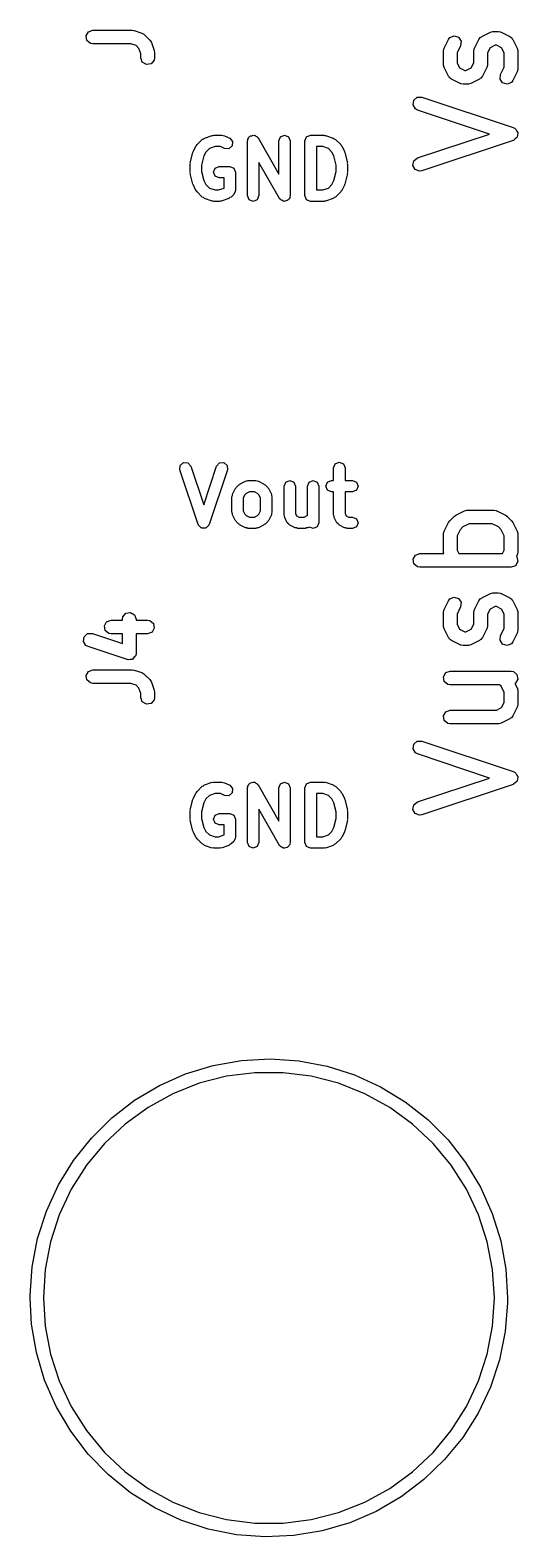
# Model space of a CAD drawing. Extents: x 83.3 to 116.7, y -116.6 to -83.3.
# Drawn here: x 111.39 to 116.73, y -116.61 to -100.12 of the extents above; entities that cross this region are included whole.
import ezdxf

# ---------------------------------------------------------------- set-up
doc = ezdxf.new("R2010")
doc.units = 0
doc.layers.add('BLACK', color=7, linetype='CONTINUOUS')

msp = doc.modelspace()

# ---------------------------------------------------------------- linework, layer by layer
at = {"layer": 'BLACK', "linetype": 'CONTINUOUS'}
for p, q in [((111.998, -100.187), (112.023, -100.143)), ((112.006, -100.237), (111.998, -100.187)), ((112.046, -100.27), (112.006, -100.237)), ((112.023, -100.143), (112.071, -100.125)), ((112.071, -100.125), (112.5, -100.125)), ((112.5, -100.125), (112.522, -100.129)), ((112.522, -100.129), (112.524, -100.129)), ((112.524, -100.129), (112.609, -100.157)), ((112.609, -100.157), (112.632, -100.17)), ((112.632, -100.17), (112.635, -100.174)), ((112.635, -100.174), (112.639, -100.176)), ((112.639, -100.176), (112.696, -100.233)), ((112.696, -100.233), (112.711, -100.254)), ((112.711, -100.254), (112.711, -100.258)), ((112.711, -100.258), (112.714, -100.262)), ((115.919, -100.324), (115.966, -100.228)), ((115.966, -100.228), (115.982, -100.207)), ((115.982, -100.207), (116.029, -100.187)), ((116.029, -100.187), (116.078, -100.202)), ((116.078, -100.202), (116.106, -100.244)), ((116.106, -100.244), (116.1, -100.295)), ((116.252, -100.324), (116.3, -100.228)), ((116.3, -100.228), (116.315, -100.207)), ((116.315, -100.207), (116.325, -100.203)), ((116.325, -100.203), (116.333, -100.195)), ((116.333, -100.195), (116.428, -100.147)), ((116.428, -100.147), (116.453, -100.14)), ((116.453, -100.14), (116.458, -100.141)), ((116.458, -100.141), (116.462, -100.139)), ((116.462, -100.139), (116.51, -100.139)), ((116.51, -100.139), (116.535, -100.144)), ((116.535, -100.144), (116.539, -100.147)), ((116.539, -100.147), (116.543, -100.147)), ((116.543, -100.147), (116.638, -100.195)), ((116.638, -100.195), (116.659, -100.21)), ((116.659, -100.21), (116.664, -100.221)), ((116.664, -100.221), (116.672, -100.228)), ((116.672, -100.228), (116.719, -100.324)), ((112.071, -100.275), (112.046, -100.27)), ((112.488, -100.275), (112.071, -100.275)), ((112.545, -100.294), (112.488, -100.275)), ((112.577, -100.326), (112.545, -100.294)), ((112.596, -100.384), (112.577, -100.326)), ((112.596, -100.429), (112.596, -100.384)), ((112.714, -100.262), (112.743, -100.348)), ((112.743, -100.348), (112.746, -100.37)), ((112.746, -100.37), (112.746, -100.371)), ((112.746, -100.371), (112.746, -100.429)), ((115.911, -100.357), (115.915, -100.331)), ((115.911, -100.5), (115.911, -100.357)), ((115.915, -100.331), (115.918, -100.328)), ((115.918, -100.328), (115.919, -100.324)), ((116.1, -100.295), (116.061, -100.375)), ((116.061, -100.375), (116.061, -100.482)), ((116.244, -100.357), (116.249, -100.331)), ((116.244, -100.482), (116.244, -100.357)), ((116.249, -100.331), (116.251, -100.328)), ((116.251, -100.328), (116.252, -100.324)), ((116.423, -100.318), (116.394, -100.375)), ((116.394, -100.375), (116.394, -100.5)), ((116.48, -100.289), (116.423, -100.318)), ((116.492, -100.289), (116.48, -100.289)), ((116.549, -100.318), (116.492, -100.289)), ((116.577, -100.375), (116.549, -100.318)), ((116.577, -100.53), (116.577, -100.375)), ((116.719, -100.324), (116.727, -100.349)), ((116.727, -100.349), (116.726, -100.353)), ((116.726, -100.353), (116.727, -100.357)), ((116.727, -100.357), (116.727, -100.548)), ((112.614, -100.477), (112.596, -100.429)), ((112.658, -100.502), (112.614, -100.477)), ((112.709, -100.494), (112.658, -100.502)), ((112.742, -100.454), (112.709, -100.494)), ((112.746, -100.429), (112.742, -100.454)), ((115.912, -100.504), (115.911, -100.5)), ((115.911, -100.509), (115.912, -100.504)), ((115.919, -100.534), (115.911, -100.509)), ((115.966, -100.629), (115.919, -100.534)), ((116.061, -100.482), (116.089, -100.539)), ((116.089, -100.539), (116.146, -100.568)), ((116.146, -100.568), (116.158, -100.568)), ((116.158, -100.568), (116.216, -100.539)), ((116.216, -100.539), (116.244, -100.482)), ((116.386, -100.534), (116.339, -100.629)), ((116.387, -100.529), (116.386, -100.534)), ((116.39, -100.526), (116.387, -100.529)), ((116.394, -100.5), (116.39, -100.526)), ((116.538, -100.609), (116.577, -100.53)), ((116.719, -100.581), (116.672, -100.676)), ((116.72, -100.577), (116.719, -100.581)), ((116.723, -100.573), (116.72, -100.577)), ((116.727, -100.548), (116.723, -100.573)), ((115.974, -100.636), (115.966, -100.629)), ((115.979, -100.647), (115.974, -100.636)), ((116, -100.662), (115.979, -100.647)), ((116.095, -100.71), (116, -100.662)), ((116.099, -100.71), (116.095, -100.71)), ((116.103, -100.713), (116.099, -100.71)), ((116.129, -100.718), (116.103, -100.713)), ((116.176, -100.718), (116.129, -100.718)), ((116.18, -100.716), (116.176, -100.718)), ((116.185, -100.717), (116.18, -100.716)), ((116.21, -100.71), (116.185, -100.717)), ((116.305, -100.662), (116.21, -100.71)), ((116.313, -100.654), (116.305, -100.662)), ((116.323, -100.65), (116.313, -100.654)), ((116.339, -100.629), (116.323, -100.65)), ((116.532, -100.66), (116.538, -100.609)), ((116.56, -100.703), (116.532, -100.66)), ((116.609, -100.718), (116.56, -100.703)), ((116.656, -100.697), (116.609, -100.718)), ((116.672, -100.676), (116.656, -100.697)), ((115.579, -100.944), (115.586, -100.893)), ((115.586, -100.893), (115.625, -100.859)), ((115.625, -100.859), (115.676, -100.857)), ((115.676, -100.857), (116.676, -101.191)), ((115.606, -100.987), (115.579, -100.944)), ((115.629, -101), (115.606, -100.987)), ((116.415, -101.262), (115.629, -101)), ((116.676, -101.191), (116.699, -101.203)), ((116.699, -101.203), (116.7, -101.205)), ((116.7, -101.205), (116.702, -101.206)), ((116.702, -101.206), (116.713, -101.227)), ((116.713, -101.227), (116.726, -101.247)), ((116.726, -101.247), (116.726, -101.249)), ((113.173, -101.451), (113.201, -101.394)), ((113.201, -101.394), (113.209, -101.387)), ((113.209, -101.387), (113.213, -101.378)), ((113.213, -101.378), (113.27, -101.321)), ((113.27, -101.321), (113.284, -101.315)), ((113.284, -101.315), (113.295, -101.306)), ((113.295, -101.306), (113.38, -101.277)), ((113.41, -101.399), (113.348, -101.42)), ((113.38, -101.277), (113.39, -101.278)), ((113.39, -101.278), (113.4, -101.274)), ((113.4, -101.274), (113.486, -101.274)), ((113.471, -101.399), (113.41, -101.399)), ((113.515, -101.421), (113.471, -101.399)), ((113.486, -101.274), (113.499, -101.279)), ((113.499, -101.279), (113.514, -101.281)), ((113.514, -101.281), (113.571, -101.309)), ((113.599, -101.393), (113.563, -101.424)), ((113.571, -101.309), (113.602, -101.345)), ((113.602, -101.345), (113.599, -101.393)), ((113.766, -101.336), (113.769, -101.328)), ((113.766, -101.936), (113.766, -101.336)), ((113.768, -101.32), (113.778, -101.307)), ((113.769, -101.328), (113.768, -101.32)), ((113.778, -101.307), (113.784, -101.292)), ((113.784, -101.292), (113.792, -101.289)), ((113.792, -101.289), (113.798, -101.282)), ((113.798, -101.282), (113.814, -101.28)), ((113.814, -101.28), (113.829, -101.274)), ((113.829, -101.274), (113.837, -101.277)), ((113.837, -101.277), (113.845, -101.276)), ((113.845, -101.276), (113.858, -101.286)), ((113.858, -101.286), (113.873, -101.292)), ((113.873, -101.292), (113.876, -101.3)), ((113.876, -101.3), (113.883, -101.305)), ((113.883, -101.305), (114.109, -101.701)), ((114.109, -101.336), (114.127, -101.292)), ((114.109, -101.701), (114.109, -101.336)), ((114.127, -101.292), (114.171, -101.274)), ((114.171, -101.274), (114.216, -101.292)), ((114.216, -101.292), (114.234, -101.336)), ((114.234, -101.336), (114.234, -101.936)), ((114.395, -101.336), (114.413, -101.292)), ((114.395, -101.936), (114.395, -101.336)), ((114.413, -101.292), (114.457, -101.274)), ((114.457, -101.274), (114.6, -101.274)), ((114.52, -101.399), (114.52, -101.874)), ((114.59, -101.399), (114.52, -101.399)), ((114.652, -101.42), (114.59, -101.399)), ((114.6, -101.274), (114.61, -101.278)), ((114.61, -101.278), (114.62, -101.277)), ((114.62, -101.277), (114.705, -101.306)), ((114.705, -101.306), (114.716, -101.315)), ((114.716, -101.315), (114.73, -101.321)), ((114.73, -101.321), (114.787, -101.378)), ((114.787, -101.378), (114.791, -101.387)), ((114.791, -101.387), (114.799, -101.394)), ((114.799, -101.394), (114.827, -101.451)), ((115.629, -101.524), (116.415, -101.262)), ((116.676, -101.333), (115.676, -101.666)), ((116.678, -101.332), (116.676, -101.333)), ((116.68, -101.332), (116.678, -101.332)), ((116.698, -101.316), (116.68, -101.332)), ((116.716, -101.301), (116.698, -101.316)), ((116.717, -101.299), (116.716, -101.301)), ((116.718, -101.298), (116.717, -101.299)), ((116.722, -101.274), (116.718, -101.298)), ((116.727, -101.251), (116.722, -101.274)), ((116.726, -101.249), (116.727, -101.251)), ((113.139, -101.578), (113.168, -101.464)), ((113.141, -101.586), (113.139, -101.578)), ((113.168, -101.464), (113.172, -101.458)), ((113.172, -101.458), (113.173, -101.451)), ((113.288, -101.501), (113.262, -101.601)), ((113.309, -101.459), (113.288, -101.501)), ((113.348, -101.42), (113.309, -101.459)), ((113.563, -101.424), (113.515, -101.421)), ((114.117, -101.967), (113.891, -101.572)), ((113.891, -101.572), (113.891, -101.936)), ((114.691, -101.459), (114.652, -101.42)), ((114.712, -101.501), (114.691, -101.459)), ((114.737, -101.601), (114.712, -101.501)), ((114.827, -101.451), (114.828, -101.458)), ((114.828, -101.458), (114.832, -101.464)), ((114.832, -101.464), (114.861, -101.578)), ((114.861, -101.578), (114.859, -101.586)), ((115.578, -101.606), (115.588, -101.556)), ((115.588, -101.556), (115.629, -101.524)), ((113.137, -101.594), (113.141, -101.586)), ((113.137, -101.679), (113.137, -101.594)), ((113.141, -101.687), (113.137, -101.679)), ((113.139, -101.694), (113.141, -101.687)), ((113.168, -101.809), (113.139, -101.694)), ((113.262, -101.601), (113.262, -101.672)), ((113.262, -101.672), (113.288, -101.772)), ((113.395, -101.679), (113.413, -101.635)), ((113.413, -101.723), (113.395, -101.679)), ((113.413, -101.635), (113.457, -101.617)), ((113.457, -101.742), (113.413, -101.723)), ((113.457, -101.617), (113.571, -101.617)), ((113.509, -101.742), (113.457, -101.742)), ((113.509, -101.853), (113.509, -101.742)), ((113.571, -101.617), (113.616, -101.635)), ((113.616, -101.635), (113.634, -101.679)), ((113.634, -101.679), (113.634, -101.879)), ((114.712, -101.772), (114.737, -101.672)), ((114.737, -101.672), (114.737, -101.601)), ((114.861, -101.694), (114.832, -101.809)), ((114.859, -101.586), (114.862, -101.594)), ((114.862, -101.679), (114.859, -101.687)), ((114.859, -101.687), (114.861, -101.694)), ((114.862, -101.594), (114.862, -101.679)), ((115.603, -101.651), (115.578, -101.606)), ((115.65, -101.67), (115.603, -101.651)), ((115.676, -101.666), (115.65, -101.67)), ((113.172, -101.814), (113.168, -101.809)), ((113.173, -101.822), (113.172, -101.814)), ((113.201, -101.879), (113.173, -101.822)), ((113.209, -101.885), (113.201, -101.879)), ((113.213, -101.895), (113.209, -101.885)), ((113.27, -101.952), (113.213, -101.895)), ((113.288, -101.772), (113.309, -101.814)), ((113.309, -101.814), (113.348, -101.853)), ((113.348, -101.853), (113.41, -101.874)), ((113.41, -101.874), (113.447, -101.874)), ((113.447, -101.874), (113.509, -101.853)), ((113.63, -101.89), (113.616, -101.923)), ((113.634, -101.879), (113.63, -101.89)), ((114.52, -101.874), (114.59, -101.874)), ((114.59, -101.874), (114.652, -101.853)), ((114.652, -101.853), (114.691, -101.814)), ((114.691, -101.814), (114.712, -101.772)), ((114.787, -101.895), (114.73, -101.952)), ((114.791, -101.885), (114.787, -101.895)), ((114.799, -101.879), (114.791, -101.885)), ((114.827, -101.822), (114.799, -101.879)), ((114.828, -101.814), (114.827, -101.822)), ((114.832, -101.809), (114.828, -101.814)), ((113.284, -101.958), (113.27, -101.952)), ((113.295, -101.967), (113.284, -101.958)), ((113.38, -101.996), (113.295, -101.967)), ((113.39, -101.995), (113.38, -101.996)), ((113.4, -101.999), (113.39, -101.995)), ((113.457, -101.999), (113.4, -101.999)), ((113.467, -101.995), (113.457, -101.999)), ((113.477, -101.996), (113.467, -101.995)), ((113.563, -101.967), (113.477, -101.996)), ((113.574, -101.958), (113.563, -101.967)), ((113.587, -101.952), (113.574, -101.958)), ((113.616, -101.923), (113.587, -101.952)), ((113.784, -101.981), (113.766, -101.936)), ((113.829, -101.999), (113.784, -101.981)), ((113.873, -101.981), (113.829, -101.999)), ((113.891, -101.936), (113.873, -101.981)), ((114.124, -101.973), (114.117, -101.967)), ((114.127, -101.981), (114.124, -101.973)), ((114.142, -101.987), (114.127, -101.981)), ((114.155, -101.997), (114.142, -101.987)), ((114.163, -101.996), (114.155, -101.997)), ((114.171, -101.999), (114.163, -101.996)), ((114.186, -101.993), (114.171, -101.999)), ((114.202, -101.991), (114.186, -101.993)), ((114.208, -101.984), (114.202, -101.991)), ((114.216, -101.981), (114.208, -101.984)), ((114.222, -101.966), (114.216, -101.981)), ((114.232, -101.953), (114.222, -101.966)), ((114.234, -101.936), (114.231, -101.944)), ((114.231, -101.944), (114.232, -101.953)), ((114.413, -101.981), (114.395, -101.936)), ((114.457, -101.999), (114.413, -101.981)), ((114.6, -101.999), (114.457, -101.999)), ((114.61, -101.995), (114.6, -101.999)), ((114.62, -101.996), (114.61, -101.995)), ((114.705, -101.967), (114.62, -101.996)), ((114.716, -101.958), (114.705, -101.967)), ((114.73, -101.952), (114.716, -101.958)), ((113.03, -104.888), (113.066, -104.857)), ((113.066, -104.857), (113.114, -104.861)), ((113.114, -104.861), (113.145, -104.897)), ((113.426, -104.897), (113.458, -104.861)), ((113.458, -104.861), (113.505, -104.857)), ((113.505, -104.857), (113.542, -104.888)), ((114.709, -104.916), (114.727, -104.872)), ((114.727, -104.872), (114.771, -104.854)), ((114.771, -104.854), (114.816, -104.872)), ((114.816, -104.872), (114.834, -104.916)), ((113.026, -104.936), (113.03, -104.888)), ((113.226, -105.536), (113.026, -104.936)), ((113.145, -104.897), (113.286, -105.319)), ((113.286, -105.319), (113.426, -104.897)), ((113.545, -104.936), (113.345, -105.536)), ((113.542, -104.888), (113.545, -104.936)), ((114.709, -105.054), (114.709, -104.916)), ((114.834, -104.916), (114.834, -105.054)), ((113.6, -105.217), (113.601, -105.203)), ((113.601, -105.203), (113.63, -105.146)), ((113.63, -105.146), (113.638, -105.139)), ((113.638, -105.139), (113.642, -105.129)), ((113.642, -105.129), (113.67, -105.101)), ((113.67, -105.101), (113.68, -105.097)), ((113.68, -105.097), (113.686, -105.089)), ((113.686, -105.089), (113.743, -105.061)), ((113.751, -105.196), (113.737, -105.211)), ((113.743, -105.061), (113.758, -105.059)), ((113.786, -105.179), (113.751, -105.196)), ((113.758, -105.059), (113.771, -105.054)), ((113.771, -105.054), (113.857, -105.054)), ((113.842, -105.179), (113.786, -105.179)), ((113.877, -105.196), (113.842, -105.179)), ((113.857, -105.054), (113.871, -105.059)), ((113.871, -105.059), (113.885, -105.061)), ((113.891, -105.211), (113.877, -105.196)), ((113.885, -105.061), (113.942, -105.089)), ((113.942, -105.089), (113.949, -105.097)), ((113.949, -105.097), (113.958, -105.101)), ((113.958, -105.101), (113.987, -105.129)), ((113.987, -105.129), (113.991, -105.139)), ((113.991, -105.139), (113.999, -105.146)), ((113.999, -105.146), (114.027, -105.203)), ((114.027, -105.203), (114.028, -105.217)), ((114.166, -105.116), (114.184, -105.072)), ((114.166, -105.431), (114.166, -105.116)), ((114.184, -105.072), (114.229, -105.054)), ((114.229, -105.054), (114.273, -105.072)), ((114.273, -105.072), (114.291, -105.116)), ((114.291, -105.116), (114.291, -105.416)), ((114.423, -105.116), (114.442, -105.072)), ((114.423, -105.433), (114.423, -105.116)), ((114.442, -105.072), (114.486, -105.054)), ((114.486, -105.054), (114.53, -105.072)), ((114.53, -105.072), (114.548, -105.116)), ((114.548, -105.116), (114.548, -105.516)), ((114.623, -105.116), (114.642, -105.072)), ((114.642, -105.161), (114.623, -105.116)), ((114.642, -105.072), (114.686, -105.054)), ((114.686, -105.179), (114.642, -105.161)), ((114.686, -105.054), (114.709, -105.054)), ((114.709, -105.179), (114.686, -105.179)), ((114.709, -105.431), (114.709, -105.179)), ((114.834, -105.054), (114.914, -105.054)), ((114.914, -105.179), (114.834, -105.179)), ((114.834, -105.179), (114.834, -105.416)), ((114.914, -105.054), (114.958, -105.072)), ((114.958, -105.161), (114.914, -105.179)), ((114.958, -105.072), (114.977, -105.116)), ((114.977, -105.116), (114.958, -105.161)), ((113.595, -105.231), (113.6, -105.217)), ((113.595, -105.402), (113.595, -105.231)), ((113.737, -105.211), (113.72, -105.245)), ((113.72, -105.245), (113.72, -105.387)), ((113.909, -105.245), (113.891, -105.211)), ((113.909, -105.387), (113.909, -105.245)), ((114.028, -105.217), (114.034, -105.231)), ((114.034, -105.231), (114.034, -105.402)), ((113.6, -105.416), (113.595, -105.402)), ((113.601, -105.43), (113.6, -105.416)), ((113.63, -105.487), (113.601, -105.43)), ((113.638, -105.494), (113.63, -105.487)), ((113.642, -105.503), (113.638, -105.494)), ((113.67, -105.532), (113.642, -105.503)), ((113.68, -105.536), (113.67, -105.532)), ((113.72, -105.387), (113.737, -105.422)), ((113.737, -105.422), (113.751, -105.436)), ((113.751, -105.436), (113.786, -105.454)), ((113.786, -105.454), (113.842, -105.454)), ((113.842, -105.454), (113.877, -105.436)), ((113.877, -105.436), (113.891, -105.422)), ((113.891, -105.422), (113.909, -105.387)), ((113.958, -105.532), (113.949, -105.536)), ((113.987, -105.503), (113.958, -105.532)), ((113.991, -105.494), (113.987, -105.503)), ((113.999, -105.487), (113.991, -105.494)), ((114.027, -105.43), (113.999, -105.487)), ((114.028, -105.416), (114.027, -105.43)), ((114.034, -105.402), (114.028, -105.416)), ((114.172, -105.444), (114.166, -105.431)), ((114.173, -105.459), (114.172, -105.444)), ((114.201, -105.516), (114.173, -105.459)), ((114.216, -105.529), (114.201, -105.516)), ((114.229, -105.544), (114.216, -105.529)), ((114.291, -105.416), (114.304, -105.441)), ((114.304, -105.441), (114.329, -105.454)), ((114.329, -105.454), (114.385, -105.454)), ((114.385, -105.454), (114.42, -105.436)), ((114.42, -105.436), (114.423, -105.433)), ((114.548, -105.516), (114.53, -105.561)), ((114.714, -105.444), (114.709, -105.431)), ((114.716, -105.459), (114.714, -105.444)), ((114.744, -105.516), (114.716, -105.459)), ((114.759, -105.529), (114.744, -105.516)), ((114.772, -105.544), (114.759, -105.529)), ((114.834, -105.416), (114.847, -105.441)), ((114.847, -105.441), (114.872, -105.454)), ((114.872, -105.454), (114.914, -105.454)), ((114.914, -105.454), (114.958, -105.472)), ((114.958, -105.472), (114.977, -105.516)), ((114.977, -105.516), (114.958, -105.561)), ((115.919, -105.609), (115.966, -105.514)), ((115.966, -105.514), (115.98, -105.496)), ((115.98, -105.495), (116.028, -105.447)), ((115.98, -105.496), (115.98, -105.495)), ((116.028, -105.447), (116.046, -105.434)), ((116.046, -105.434), (116.047, -105.433)), ((116.047, -105.433), (116.143, -105.385)), ((116.194, -105.527), (116.125, -105.562)), ((116.143, -105.385), (116.168, -105.378)), ((116.168, -105.378), (116.172, -105.379)), ((116.172, -105.379), (116.176, -105.377)), ((116.176, -105.377), (116.462, -105.377)), ((116.444, -105.527), (116.194, -105.527)), ((116.513, -105.562), (116.444, -105.527)), ((116.462, -105.377), (116.488, -105.382)), ((116.488, -105.382), (116.491, -105.385)), ((116.491, -105.385), (116.495, -105.385)), ((116.495, -105.385), (116.591, -105.433)), ((116.591, -105.433), (116.609, -105.446)), ((116.609, -105.446), (116.61, -105.447)), ((116.61, -105.447), (116.658, -105.495)), ((116.658, -105.495), (116.671, -105.513)), ((116.671, -105.513), (116.672, -105.514)), ((116.672, -105.514), (116.719, -105.609)), ((113.229, -105.54), (113.226, -105.536)), ((113.23, -105.544), (113.229, -105.54)), ((113.245, -105.557), (113.23, -105.544)), ((113.258, -105.572), (113.245, -105.557)), ((113.262, -105.573), (113.258, -105.572)), ((113.266, -105.576), (113.262, -105.573)), ((113.286, -105.574), (113.266, -105.576)), ((113.305, -105.576), (113.286, -105.574)), ((113.309, -105.573), (113.305, -105.576)), ((113.314, -105.572), (113.309, -105.573)), ((113.327, -105.557), (113.314, -105.572)), ((113.342, -105.544), (113.327, -105.557)), ((113.345, -105.536), (113.342, -105.54)), ((113.342, -105.54), (113.342, -105.544)), ((113.686, -105.544), (113.68, -105.536)), ((113.743, -105.572), (113.686, -105.544)), ((113.758, -105.573), (113.743, -105.572)), ((113.771, -105.579), (113.758, -105.573)), ((113.857, -105.579), (113.771, -105.579)), ((113.871, -105.573), (113.857, -105.579)), ((113.885, -105.572), (113.871, -105.573)), ((113.942, -105.544), (113.885, -105.572)), ((113.949, -105.536), (113.942, -105.544)), ((114.286, -105.572), (114.229, -105.544)), ((114.301, -105.573), (114.286, -105.572)), ((114.314, -105.579), (114.301, -105.573)), ((114.4, -105.579), (114.314, -105.579)), ((114.413, -105.573), (114.4, -105.579)), ((114.428, -105.572), (114.413, -105.573)), ((114.447, -105.563), (114.428, -105.572)), ((114.486, -105.579), (114.447, -105.563)), ((114.53, -105.561), (114.486, -105.579)), ((114.829, -105.572), (114.772, -105.544)), ((114.844, -105.573), (114.829, -105.572)), ((114.857, -105.579), (114.844, -105.573)), ((114.914, -105.579), (114.857, -105.579)), ((114.958, -105.561), (114.914, -105.579)), ((115.911, -105.643), (115.915, -105.617)), ((115.911, -105.833), (115.911, -105.643)), ((115.915, -105.617), (115.918, -105.614)), ((115.918, -105.614), (115.919, -105.609)), ((116.095, -105.592), (116.061, -105.661)), ((116.061, -105.661), (116.061, -105.816)), ((116.125, -105.562), (116.095, -105.592)), ((116.543, -105.592), (116.513, -105.562)), ((116.577, -105.661), (116.543, -105.592)), ((116.577, -105.816), (116.577, -105.661)), ((116.719, -105.609), (116.727, -105.634)), ((116.727, -105.634), (116.726, -105.639)), ((116.726, -105.639), (116.727, -105.643)), ((116.727, -105.643), (116.727, -105.833)), ((115.604, -105.871), (115.652, -105.854)), ((115.652, -105.854), (115.915, -105.854)), ((115.912, -105.838), (115.911, -105.833)), ((115.911, -105.842), (115.912, -105.838)), ((115.915, -105.854), (115.911, -105.842)), ((116.061, -105.816), (116.08, -105.854)), ((116.08, -105.854), (116.558, -105.854)), ((116.558, -105.854), (116.577, -105.816)), ((116.72, -105.862), (116.719, -105.867)), ((116.723, -105.859), (116.72, -105.862)), ((116.727, -105.833), (116.723, -105.859)), ((115.579, -105.916), (115.604, -105.871)), ((115.587, -105.966), (115.579, -105.916)), ((115.627, -105.999), (115.587, -105.966)), ((115.652, -106.004), (115.627, -105.999)), ((116.652, -106.004), (115.652, -106.004)), ((116.701, -105.986), (116.652, -106.004)), ((116.726, -105.942), (116.701, -105.986)), ((116.719, -105.867), (116.71, -105.885)), ((116.71, -105.885), (116.717, -105.891)), ((116.717, -105.891), (116.726, -105.942)), ((115.966, -106.371), (115.982, -106.35)), ((115.982, -106.35), (116.029, -106.33)), ((116.029, -106.33), (116.078, -106.345)), ((116.078, -106.345), (116.106, -106.387)), ((116.3, -106.371), (116.315, -106.35)), ((116.315, -106.35), (116.325, -106.346)), ((116.325, -106.346), (116.333, -106.338)), ((116.333, -106.338), (116.428, -106.29)), ((116.428, -106.29), (116.453, -106.283)), ((116.453, -106.283), (116.458, -106.284)), ((116.458, -106.284), (116.462, -106.282)), ((116.462, -106.282), (116.51, -106.282)), ((116.51, -106.282), (116.535, -106.287)), ((116.535, -106.287), (116.539, -106.29)), ((116.539, -106.29), (116.543, -106.29)), ((116.543, -106.29), (116.638, -106.338)), ((116.638, -106.338), (116.659, -106.353)), ((116.659, -106.353), (116.664, -106.364)), ((112.401, -106.546), (112.434, -106.506)), ((112.434, -106.506), (112.484, -106.498)), ((112.484, -106.498), (112.529, -106.523)), ((112.529, -106.523), (112.546, -106.571)), ((115.911, -106.5), (115.915, -106.474)), ((115.911, -106.643), (115.911, -106.5)), ((115.915, -106.474), (115.918, -106.471)), ((115.918, -106.471), (115.919, -106.466)), ((115.919, -106.466), (115.966, -106.371)), ((116.1, -106.438), (116.061, -106.518)), ((116.061, -106.518), (116.061, -106.625)), ((116.106, -106.387), (116.1, -106.438)), ((116.244, -106.5), (116.249, -106.474)), ((116.244, -106.625), (116.244, -106.5)), ((116.249, -106.474), (116.251, -106.471)), ((116.251, -106.471), (116.252, -106.466)), ((116.252, -106.466), (116.3, -106.371)), ((116.423, -106.461), (116.394, -106.518)), ((116.394, -106.518), (116.394, -106.643)), ((116.48, -106.432), (116.423, -106.461)), ((116.492, -106.432), (116.48, -106.432)), ((116.549, -106.461), (116.492, -106.432)), ((116.577, -106.518), (116.549, -106.461)), ((116.577, -106.673), (116.577, -106.518)), ((116.664, -106.364), (116.672, -106.371)), ((116.672, -106.371), (116.719, -106.466)), ((116.719, -106.466), (116.727, -106.491)), ((116.727, -106.491), (116.726, -106.496)), ((116.726, -106.496), (116.727, -106.5)), ((116.727, -106.5), (116.727, -106.69)), ((112.198, -106.644), (112.223, -106.6)), ((112.206, -106.695), (112.198, -106.644)), ((112.223, -106.6), (112.271, -106.582)), ((112.271, -106.582), (112.396, -106.582)), ((112.396, -106.571), (112.401, -106.546)), ((112.396, -106.582), (112.396, -106.571)), ((112.546, -106.571), (112.546, -106.582)), ((112.546, -106.582), (112.671, -106.582)), ((112.671, -106.582), (112.697, -106.587)), ((112.697, -106.587), (112.736, -106.62)), ((112.745, -106.67), (112.72, -106.715)), ((112.736, -106.62), (112.745, -106.67)), ((115.912, -106.647), (115.911, -106.643)), ((115.911, -106.651), (115.912, -106.647)), ((115.919, -106.676), (115.911, -106.651)), ((115.966, -106.772), (115.919, -106.676)), ((116.061, -106.625), (116.089, -106.682)), ((116.089, -106.682), (116.146, -106.711)), ((116.158, -106.711), (116.216, -106.682)), ((116.216, -106.682), (116.244, -106.625)), ((116.386, -106.676), (116.339, -106.772)), ((116.387, -106.672), (116.386, -106.676)), ((116.39, -106.669), (116.387, -106.672)), ((116.394, -106.643), (116.39, -106.669)), ((116.538, -106.752), (116.577, -106.673)), ((116.727, -106.69), (116.723, -106.716)), ((111.969, -106.815), (111.977, -106.764)), ((111.996, -106.859), (111.969, -106.815)), ((111.977, -106.764), (112.015, -106.73)), ((112.015, -106.73), (112.067, -106.729)), ((112.067, -106.729), (112.396, -106.839)), ((112.246, -106.728), (112.206, -106.695)), ((112.271, -106.732), (112.246, -106.728)), ((112.396, -106.732), (112.271, -106.732)), ((112.396, -106.839), (112.396, -106.732)), ((112.671, -106.732), (112.546, -106.732)), ((112.546, -106.732), (112.546, -106.943)), ((112.72, -106.715), (112.671, -106.732)), ((115.974, -106.779), (115.966, -106.772)), ((115.979, -106.79), (115.974, -106.779)), ((116, -106.805), (115.979, -106.79)), ((116.095, -106.853), (116, -106.805)), ((116.099, -106.853), (116.095, -106.853)), ((116.103, -106.856), (116.099, -106.853)), ((116.146, -106.711), (116.158, -106.711)), ((116.21, -106.853), (116.185, -106.86)), ((116.305, -106.805), (116.21, -106.853)), ((116.313, -106.797), (116.305, -106.805)), ((116.323, -106.793), (116.313, -106.797)), ((116.339, -106.772), (116.323, -106.793)), ((116.532, -106.803), (116.538, -106.752)), ((116.56, -106.846), (116.532, -106.803)), ((116.609, -106.861), (116.56, -106.846)), ((116.656, -106.84), (116.609, -106.861)), ((116.672, -106.819), (116.656, -106.84)), ((116.719, -106.724), (116.672, -106.819)), ((116.72, -106.72), (116.719, -106.724)), ((116.723, -106.716), (116.72, -106.72)), ((112.019, -106.871), (111.996, -106.859)), ((112.448, -107.014), (112.019, -106.871)), ((112.453, -107.014), (112.448, -107.014)), ((112.458, -107.017), (112.453, -107.014)), ((112.479, -107.013), (112.458, -107.017)), ((112.499, -107.013), (112.479, -107.013)), ((112.503, -107.009), (112.499, -107.013)), ((112.509, -107.008), (112.503, -107.009)), ((112.522, -106.992), (112.509, -107.008)), ((112.537, -106.979), (112.522, -106.992)), ((112.538, -106.973), (112.537, -106.979)), ((112.542, -106.969), (112.538, -106.973)), ((112.546, -106.943), (112.542, -106.969)), ((116.129, -106.861), (116.103, -106.856)), ((116.176, -106.861), (116.129, -106.861)), ((116.18, -106.859), (116.176, -106.861)), ((116.185, -106.86), (116.18, -106.859)), ((111.998, -107.187), (112.023, -107.143)), ((112.023, -107.143), (112.071, -107.125)), ((112.071, -107.125), (112.5, -107.125)), ((112.5, -107.125), (112.522, -107.129)), ((112.522, -107.129), (112.524, -107.129)), ((112.524, -107.129), (112.609, -107.157)), ((112.609, -107.157), (112.632, -107.17)), ((112.632, -107.17), (112.635, -107.174)), ((112.635, -107.174), (112.639, -107.176)), ((112.639, -107.176), (112.696, -107.233)), ((115.912, -107.201), (115.938, -107.157)), ((115.938, -107.157), (115.986, -107.139)), ((115.986, -107.139), (116.652, -107.139)), ((116.652, -107.139), (116.678, -107.144)), ((116.678, -107.144), (116.717, -107.177)), ((116.717, -107.177), (116.726, -107.227)), ((112.006, -107.237), (111.998, -107.187)), ((112.046, -107.27), (112.006, -107.237)), ((112.071, -107.275), (112.046, -107.27)), ((112.488, -107.275), (112.071, -107.275)), ((112.545, -107.294), (112.488, -107.275)), ((112.577, -107.326), (112.545, -107.294)), ((112.596, -107.384), (112.577, -107.326)), ((112.696, -107.233), (112.711, -107.254)), ((112.711, -107.254), (112.711, -107.258)), ((112.711, -107.258), (112.714, -107.262)), ((112.714, -107.262), (112.743, -107.348)), ((112.743, -107.348), (112.746, -107.37)), ((115.921, -107.252), (115.912, -107.201)), ((115.96, -107.285), (115.921, -107.252)), ((115.986, -107.289), (115.96, -107.285)), ((116.526, -107.289), (115.986, -107.289)), ((116.543, -107.306), (116.526, -107.289)), ((116.577, -107.375), (116.543, -107.306)), ((116.701, -107.272), (116.695, -107.274)), ((116.695, -107.274), (116.719, -107.324)), ((116.726, -107.227), (116.701, -107.272)), ((116.719, -107.324), (116.727, -107.349)), ((116.727, -107.349), (116.726, -107.353)), ((112.596, -107.429), (112.596, -107.384)), ((112.614, -107.477), (112.596, -107.429)), ((112.658, -107.502), (112.614, -107.477)), ((112.709, -107.494), (112.658, -107.502)), ((112.742, -107.454), (112.709, -107.494)), ((112.746, -107.429), (112.742, -107.454)), ((112.746, -107.37), (112.746, -107.371)), ((112.746, -107.371), (112.746, -107.429)), ((116.549, -107.539), (116.577, -107.482)), ((116.577, -107.482), (116.577, -107.375)), ((116.727, -107.5), (116.723, -107.526)), ((116.726, -107.353), (116.727, -107.357)), ((116.727, -107.357), (116.727, -107.5)), ((115.912, -107.63), (115.938, -107.585)), ((115.921, -107.68), (115.912, -107.63)), ((115.938, -107.585), (115.986, -107.568)), ((115.986, -107.568), (116.492, -107.568)), ((116.492, -107.568), (116.549, -107.539)), ((116.638, -107.662), (116.543, -107.71)), ((116.646, -107.654), (116.638, -107.662)), ((116.656, -107.65), (116.646, -107.654)), ((116.672, -107.629), (116.656, -107.65)), ((116.719, -107.534), (116.672, -107.629)), ((116.72, -107.529), (116.719, -107.534)), ((116.723, -107.526), (116.72, -107.529)), ((115.96, -107.713), (115.921, -107.68)), ((115.986, -107.718), (115.96, -107.713)), ((116.51, -107.718), (115.986, -107.718)), ((116.514, -107.716), (116.51, -107.718)), ((116.518, -107.717), (116.514, -107.716)), ((116.543, -107.71), (116.518, -107.717)), ((115.579, -107.991), (115.586, -107.94)), ((115.606, -108.035), (115.579, -107.991)), ((115.586, -107.94), (115.625, -107.906)), ((115.625, -107.906), (115.676, -107.905)), ((115.676, -107.905), (116.676, -108.238)), ((115.629, -108.047), (115.606, -108.035)), ((116.415, -108.31), (115.629, -108.047)), ((115.629, -108.572), (116.415, -108.31)), ((116.676, -108.238), (116.699, -108.251)), ((116.699, -108.251), (116.7, -108.253)), ((116.7, -108.253), (116.702, -108.253)), ((116.702, -108.253), (116.713, -108.274)), ((116.713, -108.274), (116.726, -108.294)), ((116.722, -108.322), (116.718, -108.345)), ((116.727, -108.299), (116.722, -108.322)), ((116.726, -108.294), (116.726, -108.297)), ((116.726, -108.297), (116.727, -108.299)), ((113.173, -108.531), (113.201, -108.474)), ((113.201, -108.474), (113.209, -108.467)), ((113.209, -108.467), (113.213, -108.458)), ((113.213, -108.458), (113.27, -108.401)), ((113.27, -108.401), (113.284, -108.395)), ((113.284, -108.395), (113.295, -108.386)), ((113.295, -108.386), (113.38, -108.357)), ((113.348, -108.5), (113.309, -108.539)), ((113.41, -108.479), (113.348, -108.5)), ((113.38, -108.357), (113.39, -108.358)), ((113.39, -108.358), (113.4, -108.354)), ((113.4, -108.354), (113.486, -108.354)), ((113.471, -108.479), (113.41, -108.479)), ((113.515, -108.501), (113.471, -108.479)), ((113.486, -108.354), (113.499, -108.359)), ((113.499, -108.359), (113.514, -108.361)), ((113.514, -108.361), (113.571, -108.389)), ((113.563, -108.504), (113.515, -108.501)), ((113.599, -108.473), (113.563, -108.504)), ((113.571, -108.389), (113.602, -108.425)), ((113.602, -108.425), (113.599, -108.473)), ((113.766, -108.416), (113.769, -108.408)), ((113.766, -109.016), (113.766, -108.416)), ((113.768, -108.4), (113.778, -108.387)), ((113.769, -108.408), (113.768, -108.4)), ((113.778, -108.387), (113.784, -108.372)), ((113.784, -108.372), (113.792, -108.369)), ((113.792, -108.369), (113.798, -108.362)), ((113.798, -108.362), (113.814, -108.36)), ((113.814, -108.36), (113.829, -108.354)), ((113.829, -108.354), (113.837, -108.357)), ((113.837, -108.357), (113.845, -108.356)), ((113.845, -108.356), (113.858, -108.366)), ((113.858, -108.366), (113.873, -108.372)), ((113.873, -108.372), (113.876, -108.38)), ((113.876, -108.38), (113.883, -108.385)), ((113.883, -108.385), (114.109, -108.781)), ((114.109, -108.416), (114.127, -108.372)), ((114.109, -108.781), (114.109, -108.416)), ((114.127, -108.372), (114.171, -108.354)), ((114.171, -108.354), (114.216, -108.372)), ((114.216, -108.372), (114.234, -108.416)), ((114.234, -108.416), (114.234, -109.016)), ((114.395, -108.416), (114.413, -108.372)), ((114.395, -109.016), (114.395, -108.416)), ((114.413, -108.372), (114.457, -108.354)), ((114.457, -108.354), (114.6, -108.354)), ((114.52, -108.479), (114.52, -108.954)), ((114.59, -108.479), (114.52, -108.479)), ((114.652, -108.5), (114.59, -108.479)), ((114.6, -108.354), (114.61, -108.358)), ((114.61, -108.358), (114.62, -108.357)), ((114.62, -108.357), (114.705, -108.386)), ((114.691, -108.539), (114.652, -108.5)), ((114.705, -108.386), (114.716, -108.395)), ((114.716, -108.395), (114.73, -108.401)), ((114.73, -108.401), (114.787, -108.458)), ((114.787, -108.458), (114.791, -108.467)), ((114.791, -108.467), (114.799, -108.474)), ((114.799, -108.474), (114.827, -108.531)), ((116.676, -108.381), (115.676, -108.714)), ((116.678, -108.379), (116.676, -108.381)), ((116.68, -108.379), (116.678, -108.379)), ((116.698, -108.364), (116.68, -108.379)), ((116.716, -108.349), (116.698, -108.364)), ((116.717, -108.347), (116.716, -108.349)), ((116.718, -108.345), (116.717, -108.347)), ((113.137, -108.674), (113.141, -108.666)), ((113.139, -108.658), (113.168, -108.544)), ((113.141, -108.666), (113.139, -108.658)), ((113.168, -108.544), (113.172, -108.538)), ((113.172, -108.538), (113.173, -108.531)), ((113.288, -108.581), (113.262, -108.681)), ((113.309, -108.539), (113.288, -108.581)), ((114.117, -109.047), (113.891, -108.652)), ((113.891, -108.652), (113.891, -109.016)), ((114.712, -108.581), (114.691, -108.539)), ((114.737, -108.681), (114.712, -108.581)), ((114.827, -108.531), (114.828, -108.538)), ((114.828, -108.538), (114.832, -108.544)), ((114.832, -108.544), (114.861, -108.658)), ((114.861, -108.658), (114.859, -108.666)), ((114.859, -108.666), (114.862, -108.674)), ((115.578, -108.654), (115.588, -108.604)), ((115.603, -108.699), (115.578, -108.654)), ((115.588, -108.604), (115.629, -108.572)), ((113.137, -108.759), (113.137, -108.674)), ((113.141, -108.767), (113.137, -108.759)), ((113.139, -108.774), (113.141, -108.767)), ((113.168, -108.889), (113.139, -108.774)), ((113.262, -108.681), (113.262, -108.752)), ((113.262, -108.752), (113.288, -108.852)), ((113.395, -108.759), (113.413, -108.715)), ((113.413, -108.803), (113.395, -108.759)), ((113.413, -108.715), (113.457, -108.697)), ((113.457, -108.822), (113.413, -108.803)), ((113.457, -108.697), (113.571, -108.697)), ((113.509, -108.822), (113.457, -108.822)), ((113.509, -108.933), (113.509, -108.822)), ((113.571, -108.697), (113.616, -108.715)), ((113.616, -108.715), (113.634, -108.759)), ((113.634, -108.759), (113.634, -108.959)), ((114.712, -108.852), (114.737, -108.752)), ((114.737, -108.752), (114.737, -108.681)), ((114.861, -108.774), (114.832, -108.889)), ((114.862, -108.759), (114.859, -108.767)), ((114.859, -108.767), (114.861, -108.774)), ((114.862, -108.674), (114.862, -108.759)), ((115.65, -108.718), (115.603, -108.699)), ((115.676, -108.714), (115.65, -108.718)), ((113.172, -108.894), (113.168, -108.889)), ((113.173, -108.902), (113.172, -108.894)), ((113.201, -108.959), (113.173, -108.902)), ((113.209, -108.965), (113.201, -108.959)), ((113.213, -108.975), (113.209, -108.965)), ((113.27, -109.032), (113.213, -108.975)), ((113.288, -108.852), (113.309, -108.894)), ((113.309, -108.894), (113.348, -108.933)), ((113.348, -108.933), (113.41, -108.954)), ((113.41, -108.954), (113.447, -108.954)), ((113.447, -108.954), (113.509, -108.933)), ((113.629, -108.972), (113.616, -109.003)), ((113.634, -108.959), (113.629, -108.972)), ((114.52, -108.954), (114.59, -108.954)), ((114.59, -108.954), (114.652, -108.933)), ((114.652, -108.933), (114.691, -108.894)), ((114.691, -108.894), (114.712, -108.852)), ((114.787, -108.975), (114.73, -109.032)), ((114.791, -108.965), (114.787, -108.975)), ((114.799, -108.959), (114.791, -108.965)), ((114.827, -108.902), (114.799, -108.959)), ((114.828, -108.894), (114.827, -108.902)), ((114.832, -108.889), (114.828, -108.894)), ((113.284, -109.038), (113.27, -109.032)), ((113.295, -109.047), (113.284, -109.038)), ((113.38, -109.076), (113.295, -109.047)), ((113.39, -109.075), (113.38, -109.076)), ((113.4, -109.079), (113.39, -109.075)), ((113.457, -109.079), (113.4, -109.079)), ((113.467, -109.075), (113.457, -109.079)), ((113.477, -109.076), (113.467, -109.075)), ((113.563, -109.047), (113.477, -109.076)), ((113.574, -109.038), (113.563, -109.047)), ((113.587, -109.032), (113.574, -109.038)), ((113.616, -109.003), (113.587, -109.032)), ((113.784, -109.061), (113.766, -109.016)), ((113.829, -109.079), (113.784, -109.061)), ((113.873, -109.061), (113.829, -109.079)), ((113.891, -109.016), (113.873, -109.061)), ((114.124, -109.053), (114.117, -109.047)), ((114.127, -109.061), (114.124, -109.053)), ((114.142, -109.067), (114.127, -109.061)), ((114.155, -109.077), (114.142, -109.067)), ((114.163, -109.076), (114.155, -109.077)), ((114.171, -109.079), (114.163, -109.076)), ((114.186, -109.073), (114.171, -109.079)), ((114.202, -109.071), (114.186, -109.073)), ((114.208, -109.064), (114.202, -109.071)), ((114.216, -109.061), (114.208, -109.064)), ((114.222, -109.046), (114.216, -109.061)), ((114.232, -109.033), (114.222, -109.046)), ((114.234, -109.016), (114.231, -109.024)), ((114.231, -109.024), (114.232, -109.033)), ((114.413, -109.061), (114.395, -109.016)), ((114.457, -109.079), (114.413, -109.061)), ((114.6, -109.079), (114.457, -109.079)), ((114.61, -109.075), (114.6, -109.079)), ((114.62, -109.076), (114.61, -109.075)), ((114.705, -109.047), (114.62, -109.076)), ((114.716, -109.038), (114.705, -109.047)), ((114.73, -109.032), (114.716, -109.038)), ((113.088, -111.549), (113.39, -111.457)), ((113.39, -111.457), (113.699, -111.402)), ((113.699, -111.402), (114.014, -111.385)), ((114.014, -111.385), (114.328, -111.406)), ((114.328, -111.406), (114.637, -111.464)), ((114.637, -111.464), (114.937, -111.559)), ((112.801, -111.676), (113.088, -111.549)), ((113.537, -111.574), (113.237, -111.651)), ((113.845, -111.535), (113.537, -111.574)), ((114.155, -111.535), (113.845, -111.535)), ((114.463, -111.574), (114.155, -111.535)), ((114.763, -111.651), (114.463, -111.574)), ((114.937, -111.559), (115.224, -111.689)), ((112.53, -111.837), (112.801, -111.676)), ((112.948, -111.765), (112.677, -111.915)), ((113.237, -111.651), (112.948, -111.765)), ((115.052, -111.765), (114.763, -111.651)), ((115.323, -111.915), (115.052, -111.765)), ((115.224, -111.689), (115.492, -111.853)), ((112.281, -112.029), (112.53, -111.837)), ((112.677, -111.915), (112.426, -112.097)), ((115.574, -112.097), (115.323, -111.915)), ((115.492, -111.853), (115.74, -112.048)), ((112.057, -112.25), (112.281, -112.029)), ((112.426, -112.097), (112.2, -112.309)), ((115.8, -112.309), (115.574, -112.097)), ((115.74, -112.048), (115.962, -112.271)), ((111.861, -112.496), (112.057, -112.25)), ((115.962, -112.271), (116.155, -112.519)), ((112.2, -112.309), (112.002, -112.548)), ((115.998, -112.548), (115.8, -112.309)), ((111.695, -112.764), (111.861, -112.496)), ((112.002, -112.548), (111.836, -112.81)), ((116.164, -112.81), (115.998, -112.548)), ((116.155, -112.519), (116.317, -112.788)), ((111.564, -113.05), (111.695, -112.764)), ((116.317, -112.788), (116.446, -113.076)), ((111.836, -112.81), (111.704, -113.091)), ((116.296, -113.091), (116.164, -112.81)), ((111.467, -113.35), (111.564, -113.05)), ((111.704, -113.091), (111.608, -113.386)), ((116.392, -113.386), (116.296, -113.091)), ((116.446, -113.076), (116.54, -113.376)), ((111.407, -113.659), (111.467, -113.35)), ((111.608, -113.386), (111.55, -113.69)), ((116.45, -113.69), (116.392, -113.386)), ((116.54, -113.376), (116.596, -113.686)), ((111.385, -113.973), (111.407, -113.659)), ((111.55, -113.69), (111.53, -114)), ((116.47, -114), (116.45, -113.69)), ((116.596, -113.686), (116.615, -114)), ((111.387, -114), (111.385, -113.973)), ((111.401, -114.287), (111.387, -114)), ((111.53, -114), (111.55, -114.31)), ((116.45, -114.31), (116.47, -114)), ((116.614, -114.055), (116.589, -114.368)), ((116.615, -114), (116.614, -114.055)), ((111.454, -114.597), (111.401, -114.287)), ((111.55, -114.31), (111.608, -114.614)), ((116.392, -114.614), (116.45, -114.31)), ((116.589, -114.368), (116.526, -114.677)), ((111.544, -114.899), (111.454, -114.597)), ((111.608, -114.614), (111.704, -114.909)), ((116.296, -114.909), (116.392, -114.614)), ((116.526, -114.677), (116.426, -114.975)), ((111.67, -115.187), (111.544, -114.899)), ((111.704, -114.909), (111.836, -115.19)), ((116.164, -115.19), (116.296, -114.909)), ((116.426, -114.975), (116.292, -115.26)), ((111.83, -115.459), (111.67, -115.187)), ((111.836, -115.19), (112.002, -115.452)), ((115.998, -115.452), (116.164, -115.19)), ((116.292, -115.26), (116.124, -115.526)), ((112.02, -115.709), (111.83, -115.459)), ((112.002, -115.452), (112.2, -115.691)), ((115.8, -115.691), (115.998, -115.452)), ((116.124, -115.526), (115.925, -115.77)), ((112.24, -115.934), (112.02, -115.709)), ((112.2, -115.691), (112.426, -115.903)), ((115.574, -115.903), (115.8, -115.691)), ((112.426, -115.903), (112.677, -116.085)), ((115.323, -116.085), (115.574, -115.903)), ((115.925, -115.77), (115.698, -115.988)), ((112.485, -116.132), (112.24, -115.934)), ((112.677, -116.085), (112.948, -116.235)), ((115.052, -116.235), (115.323, -116.085)), ((115.698, -115.988), (115.447, -116.178)), ((112.752, -116.298), (112.485, -116.132)), ((112.948, -116.235), (113.237, -116.349)), ((114.763, -116.349), (115.052, -116.235)), ((115.447, -116.178), (115.175, -116.336)), ((113.037, -116.431), (112.752, -116.298)), ((113.237, -116.349), (113.537, -116.426)), ((114.463, -116.426), (114.763, -116.349)), ((115.175, -116.336), (114.886, -116.46)), ((113.336, -116.529), (113.037, -116.431)), ((113.645, -116.591), (113.336, -116.529)), ((113.537, -116.426), (113.845, -116.465)), ((113.845, -116.465), (114.155, -116.465)), ((114.155, -116.465), (114.463, -116.426)), ((114.584, -116.549), (114.273, -116.601)), ((114.886, -116.46), (114.584, -116.549)), ((113.959, -116.615), (113.645, -116.591)), ((114.273, -116.601), (113.959, -116.615))]:
    msp.add_line(p, q, dxfattribs=at)

doc.saveas('drawing.dxf')
